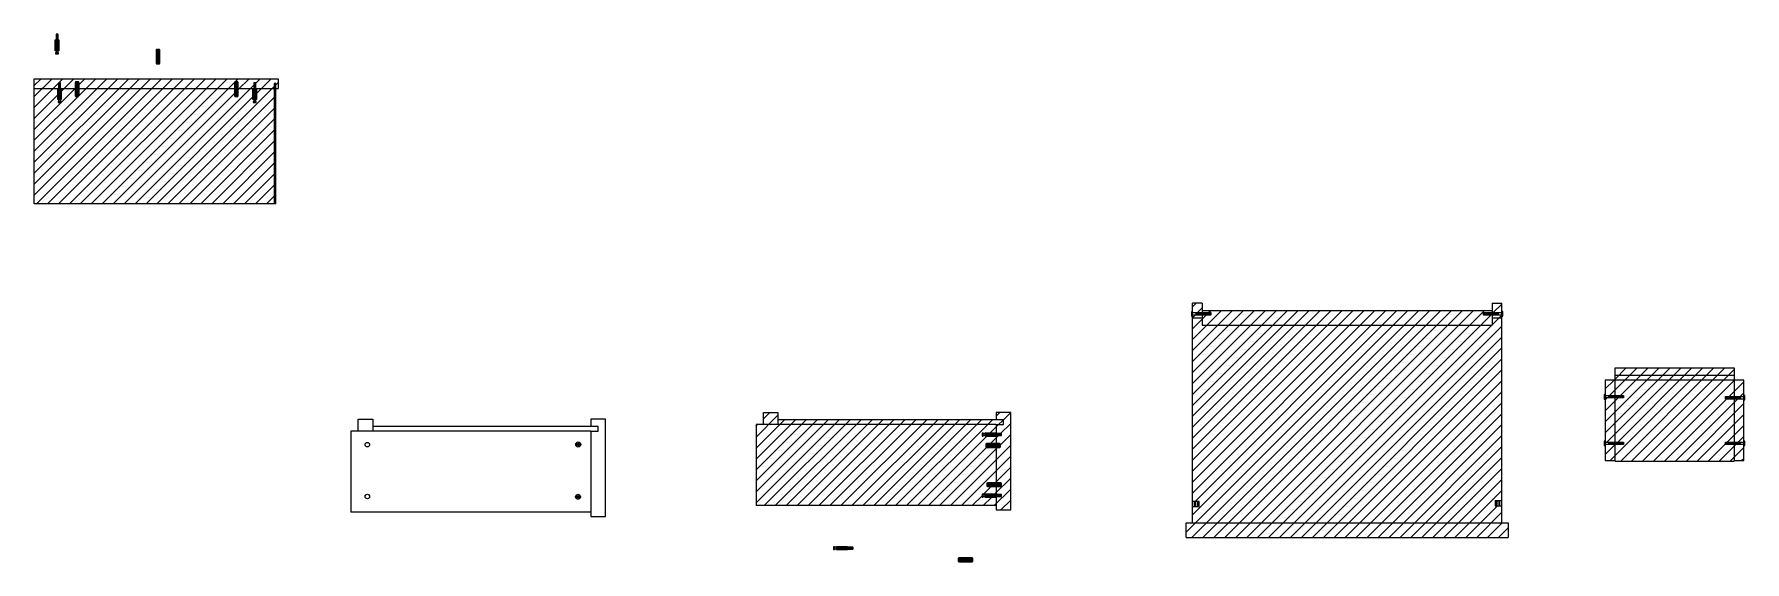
# Model space of a CAD drawing. Header units: millimetres. Extents: x 2212 to 2864, y 644 to 861.
# Drawn here: x 2513.5 to 2864.2, y 671.5 to 779.6 of the extents above; entities that cross this region are included whole.
import ezdxf

# ---------------------------------------------------------------- set-up
doc = ezdxf.new("R2010")
doc.units = ezdxf.units.MM
doc.layers.add('DETTAGLI', color=4, linetype='Continuous')

msp = doc.modelspace()

# ---------------------------------------------------------------- hatches: boundary and pattern name
h = msp.add_hatch()
h.set_pattern_fill('ANSI31', color=256, scale=0.5)
h.paths.add_polyline_path([(2562.73, 768.52), (2559.07, 768.52), (2559.07, 766.27), (2558.92, 766.27), (2558.92, 765.87), (2559.02, 765.87), (2559.02, 765.67), (2558.42, 765.67), (2558.42, 765.87), (2558.52, 765.87), (2558.52, 766.27), (2558.37, 766.27), (2558.37, 768.52), (2555.37, 768.52), (2555.37, 767.03), (2555.36, 767.03), (2555.29, 766.91, -0.250765), (2555.25, 766.89), (2554.7, 766.89, -0.250765), (2554.66, 766.91), (2554.57, 767.04), (2554.57, 768.52), (2522.72, 768.52), (2522.72, 767.03), (2522.71, 767.03), (2522.64, 766.91, -0.250765), (2522.6, 766.89), (2522.05, 766.89, -0.250765), (2522.01, 766.91), (2521.92, 767.04), (2521.92, 768.52), (2519.07, 768.52), (2519.07, 766.27), (2518.92, 766.27), (2518.92, 765.87), (2519.02, 765.87), (2519.02, 765.67), (2518.42, 765.67), (2518.42, 765.87), (2518.52, 765.87), (2518.52, 766.27), (2518.37, 766.27), (2518.37, 768.52), (2513.53, 768.52), (2513.53, 744.89), (2562.73, 744.89)])
h.paths.add_polyline_path([(2554.57, 769.74), (2554.67, 769.89), (2555.27, 769.89), (2555.37, 769.74), (2555.37, 768.52), (2558.53, 768.52), (2558.53, 769.67), (2558.93, 769.67), (2558.93, 768.52), (2562.73, 768.52), (2562.73, 769.52), (2563.03, 769.52), (2563.03, 768.52), (2563.53, 768.52), (2563.53, 770.52), (2513.53, 770.52), (2513.53, 768.52), (2518.53, 768.52), (2518.53, 769.67), (2518.93, 769.67), (2518.93, 768.52), (2521.92, 768.52), (2521.92, 769.74), (2522.02, 769.89), (2522.62, 769.89), (2522.72, 769.74), (2522.72, 768.52), (2554.57, 768.52)])
h = msp.add_hatch()
h.set_pattern_fill('AR-SAND', color=256, scale=0.0082)
h.paths.add_polyline_path([(2563.03, 769.52), (2562.73, 769.52), (2562.73, 744.89), (2563.03, 744.89)])
h = msp.add_hatch()
h.set_pattern_fill('ANSI31', color=256, scale=0.5)
h.set_pattern_definition([(45, (716.4676, -489.037), (-1.122532, 1.122532), [])])
h.paths.add_polyline_path([(2814.38, 721.51), (2812.38, 721.51), (2812.38, 720.01), (2752.98, 720.01), (2752.98, 721.51), (2750.98, 721.51), (2750.98, 683.88), (2752.32, 683.88), (2752.32, 682.85), (2750.98, 682.85), (2750.98, 679.51), (2814.38, 679.51), (2814.38, 683), (2813.04, 683), (2813.04, 684.03), (2814.38, 684.03)])
h.paths.add_polyline_path([(2815.68, 679.51), (2749.68, 679.51), (2749.68, 676.51), (2815.68, 676.51)])
h.paths.add_polyline_path([(2812.38, 722.06), (2810.63, 722.06), (2810.63, 722.58), (2812.38, 722.58), (2812.38, 723.01), (2752.98, 723.01), (2752.98, 722.58), (2754.73, 722.58), (2754.73, 722.06), (2752.98, 722.06), (2752.98, 720.01), (2812.38, 720.01), (2812.38, 721.51)])
h.paths.add_polyline_path([(2752.98, 724.51), (2750.98, 724.51), (2750.98, 722.58), (2751.74, 722.58), (2752.98, 722.58), (2752.98, 723.01)])
h.paths.add_polyline_path([(2752.98, 722.06), (2751.74, 722.06), (2750.98, 722.06), (2750.98, 721.51), (2752.98, 721.51)])
h.paths.add_polyline_path([(2814.38, 724.51), (2812.38, 724.51), (2812.38, 722.58), (2813.62, 722.58), (2814.38, 722.58)])
h.paths.add_polyline_path([(2814.38, 722.06), (2813.62, 722.06), (2812.38, 722.06), (2812.38, 721.51), (2814.38, 721.51)])
h = msp.add_hatch()
h.set_pattern_fill('ANSI31', color=256, scale=0.5)
h.set_pattern_definition([(45, (-47.1698, -29.5213), (-1.122532, 1.122532), [])])
h.paths.add_polyline_path([(2861.99, 704.88), (2860.24, 704.88), (2860.24, 705.4), (2861.99, 705.4), (2861.99, 708.76), (2837.59, 708.76), (2837.59, 705.61), (2839.34, 705.61), (2839.34, 705.09), (2837.59, 705.09), (2837.59, 696.05), (2839.34, 696.05), (2839.34, 695.53), (2837.59, 695.53), (2837.59, 692.15), (2861.99, 692.15), (2861.99, 695.53), (2860.24, 695.53), (2860.24, 696.05), (2861.99, 696.05)])
h.paths.add_polyline_path([(2861.99, 711.26), (2837.59, 711.26), (2837.59, 709.76), (2861.99, 709.76)])
h.paths.add_polyline_path([(2861.99, 709.76), (2837.59, 709.76), (2837.59, 708.76), (2861.99, 708.76)])
h.paths.add_polyline_path([(2837.59, 708.76), (2835.59, 708.76), (2835.59, 705.61), (2836.35, 705.61), (2837.59, 705.61)])
h.paths.add_polyline_path([(2863.99, 708.76), (2861.99, 708.76), (2861.99, 705.4), (2863.23, 705.4), (2863.99, 705.4)])
h.paths.add_polyline_path([(2863.99, 704.88), (2863.23, 704.88), (2861.99, 704.88), (2861.99, 696.05), (2863.23, 696.05), (2863.99, 696.05)])
h.paths.add_polyline_path([(2837.59, 705.09), (2836.35, 705.09), (2835.59, 705.09), (2835.59, 696.05), (2836.35, 696.05), (2837.59, 696.05)])
h.paths.add_polyline_path([(2837.59, 695.53), (2836.35, 695.53), (2835.59, 695.53), (2835.59, 692.25), (2837.59, 692.25)])
h.paths.add_polyline_path([(2863.99, 695.53), (2863.23, 695.53), (2861.99, 695.53), (2861.99, 692.25), (2863.99, 692.25)])
h = msp.add_hatch()
h.set_pattern_fill('ANSI31', color=256, scale=0.5)
h.paths.add_polyline_path([(2710.7, 694.95), (2708.72, 694.95), (2708.72, 694.96), (2708.59, 695.05), (2708.59, 695.65), (2708.73, 695.74), (2708.73, 695.75), (2710.7, 695.75), (2710.7, 697.24), (2708.45, 697.24), (2708.45, 697.39), (2708.05, 697.39), (2708.05, 697.29), (2707.85, 697.29), (2707.85, 697.89), (2708.05, 697.89), (2708.05, 697.79), (2708.45, 697.79), (2708.45, 697.94), (2710.7, 697.94), (2710.7, 699.64), (2661.5, 699.64), (2661.5, 683.03), (2710.7, 683.03), (2710.7, 684.73), (2708.45, 684.73), (2708.45, 684.88), (2708.05, 684.88), (2708.05, 684.78), (2707.85, 684.78), (2707.85, 685.38), (2708.05, 685.38), (2708.05, 685.28), (2708.45, 685.28), (2708.45, 685.43), (2710.7, 685.43), (2710.7, 686.93), (2708.97, 686.93), (2708.97, 686.93), (2708.83, 687.03), (2708.83, 687.63), (2708.97, 687.72), (2708.97, 687.73), (2710.7, 687.73)])
h.paths.add_polyline_path([(2713.7, 702.14), (2710.7, 702.14), (2710.7, 700.64), (2712.2, 700.64), (2712.2, 699.64), (2710.7, 699.64), (2710.7, 697.94), (2710.7, 697.79), (2711.8, 697.79, -0.414214), (2711.85, 697.74), (2711.85, 697.44, -0.414214), (2711.8, 697.39), (2710.7, 697.39), (2710.7, 695.75), (2711.44, 695.75), (2711.59, 695.65), (2711.59, 695.05), (2711.44, 694.95), (2710.7, 694.95), (2710.7, 687.73), (2711.68, 687.73), (2711.83, 687.63), (2711.83, 687.03), (2711.68, 686.93), (2710.7, 686.93), (2710.7, 685.43), (2710.7, 685.28), (2711.8, 685.28, -0.414214), (2711.85, 685.23), (2711.85, 684.93, -0.414214), (2711.8, 684.88), (2710.7, 684.88), (2710.7, 682.14), (2713.7, 682.14)])
h.paths.add_polyline_path([(2712.2, 700.64), (2666, 700.64), (2666, 699.64), (2710.7, 699.64), (2712.2, 699.64)])
h.paths.add_polyline_path([(2666, 702.14), (2663, 702.14), (2663, 699.64), (2666, 699.64), (2666, 700.64)])

# ---------------------------------------------------------------- linework, layer by layer
for p, q in [((2518.01, 779.38), (2518.41, 779.5)), ((2518.01, 779.23), (2518.41, 779.35)), ((2518.01, 779.08), (2518.41, 779.2)), ((2518.01, 778.93), (2518.41, 779.05)), ((2518.01, 778.78), (2518.41, 778.9)), ((2518.01, 778.63), (2518.41, 778.75)), ((2517.9, 776.33), (2517.9, 778.43)), ((2518, 776.23), (2518, 775.83)), ((2518.03, 776.23), (2518.38, 776.23)), ((2518.4, 776.23), (2518.4, 775.83)), ((2518.5, 776.33), (2518.5, 778.43)), ((2538.51, 776.38), (2539.3, 776.38)), ((2538.61, 773.7), (2538.61, 776.36)), ((2538.71, 773.7), (2538.71, 776.36)), ((2538.81, 773.7), (2538.81, 776.36)), ((2538.91, 773.7), (2538.91, 776.36)), ((2539.01, 773.7), (2539.01, 776.36)), ((2539.11, 773.7), (2539.11, 776.36)), ((2539.21, 773.7), (2539.21, 776.36)), ((2539.29, 773.67), (2538.5, 773.67)), ((2513.53, 770.52), (2563.53, 770.52)), ((2513.53, 744.89), (2513.53, 770.52)), ((2513.53, 768.52), (2521.92, 768.52)), ((2518.42, 766.37), (2518.42, 768.47)), ((2518.53, 769.42), (2518.93, 769.55)), ((2518.53, 769.27), (2518.93, 769.4)), ((2518.53, 769.12), (2518.93, 769.25)), ((2518.53, 768.97), (2518.93, 769.1)), ((2518.53, 768.82), (2518.93, 768.95)), ((2518.53, 768.67), (2518.93, 768.8)), ((2519.02, 766.37), (2519.02, 768.47)), ((2521.92, 769.74), (2522.72, 769.74)), ((2522.03, 767.06), (2522.03, 769.72)), ((2522.13, 767.06), (2522.13, 769.72)), ((2522.23, 767.06), (2522.23, 769.72)), ((2522.33, 767.06), (2522.33, 769.72)), ((2522.43, 767.06), (2522.43, 769.72)), ((2522.53, 767.06), (2522.53, 769.72)), ((2522.63, 767.06), (2522.63, 769.72)), ((2522.72, 768.52), (2554.57, 768.52)), ((2554.57, 769.74), (2555.37, 769.74)), ((2554.68, 767.06), (2554.68, 769.72)), ((2554.78, 767.06), (2554.78, 769.72)), ((2554.88, 767.06), (2554.88, 769.72)), ((2554.98, 767.06), (2554.98, 769.72)), ((2555.08, 767.06), (2555.08, 769.72)), ((2555.18, 767.06), (2555.18, 769.72)), ((2555.28, 767.06), (2555.28, 769.72)), ((2555.37, 768.52), (2562.73, 768.52)), ((2558.42, 766.37), (2558.42, 768.47)), ((2558.53, 769.42), (2558.93, 769.55)), ((2558.53, 769.27), (2558.93, 769.4)), ((2558.53, 769.12), (2558.93, 769.25)), ((2558.53, 768.97), (2558.93, 769.1)), ((2558.53, 768.82), (2558.93, 768.95)), ((2558.53, 768.67), (2558.93, 768.8)), ((2559.02, 766.37), (2559.02, 768.47)), ((2563.03, 769.52), (2562.73, 769.52)), ((2562.73, 769.52), (2562.73, 744.89)), ((2563.03, 744.89), (2563.03, 769.52)), ((2563.03, 768.52), (2563.53, 768.52)), ((2518.52, 766.27), (2518.52, 765.87)), ((2518.55, 766.27), (2518.9, 766.27)), ((2518.92, 766.27), (2518.92, 765.87)), ((2522.71, 767.03), (2521.92, 767.03)), ((2555.36, 767.03), (2554.57, 767.03)), ((2558.52, 766.27), (2558.52, 765.87)), ((2558.55, 766.27), (2558.9, 766.27)), ((2558.92, 766.27), (2558.92, 765.87)), ((2563.03, 744.89), (2513.53, 744.89)), ((2750.98, 722.58), (2750.98, 724.51)), ((2751.85, 722.58), (2751.9, 722.06)), ((2752.05, 722.58), (2752.1, 722.06)), ((2752.25, 722.58), (2752.3, 722.06)), ((2752.45, 722.58), (2752.5, 722.06)), ((2752.65, 722.58), (2752.7, 722.06)), ((2752.85, 722.58), (2752.9, 722.06)), ((2752.98, 724.51), (2752.98, 722.58)), ((2752.98, 723.01), (2812.38, 723.01)), ((2753.05, 722.58), (2753.1, 722.06)), ((2753.25, 722.58), (2753.3, 722.06)), ((2753.45, 722.58), (2753.5, 722.06)), ((2753.65, 722.58), (2753.7, 722.06)), ((2753.85, 722.58), (2753.9, 722.06)), ((2754.05, 722.58), (2754.1, 722.06)), ((2754.25, 722.58), (2754.3, 722.06)), ((2754.45, 722.58), (2754.5, 722.06)), ((2754.65, 722.58), (2754.7, 722.06)), ((2810.71, 722.06), (2810.66, 722.58)), ((2810.91, 722.06), (2810.86, 722.58)), ((2811.11, 722.06), (2811.06, 722.58)), ((2811.31, 722.06), (2811.26, 722.58)), ((2811.51, 722.06), (2811.46, 722.58)), ((2811.71, 722.06), (2811.66, 722.58)), ((2811.91, 722.06), (2811.86, 722.58)), ((2812.11, 722.06), (2812.06, 722.58)), ((2812.31, 722.06), (2812.26, 722.58)), ((2812.38, 724.51), (2814.38, 724.51)), ((2812.38, 724.51), (2812.38, 722.58)), ((2812.51, 722.06), (2812.46, 722.58)), ((2812.71, 722.06), (2812.66, 722.58)), ((2812.91, 722.06), (2812.86, 722.58)), ((2813.11, 722.06), (2813.06, 722.58)), ((2813.31, 722.06), (2813.26, 722.58)), ((2813.51, 722.06), (2813.46, 722.58)), ((2814.38, 679.51), (2814.38, 724.51)), ((2750.98, 679.51), (2750.98, 722.06)), ((2750.98, 721.51), (2752.98, 721.51)), ((2752.98, 722.06), (2752.98, 720.01)), ((2752.98, 720.01), (2812.38, 720.01)), ((2812.38, 722.06), (2812.38, 720.01)), ((2812.38, 721.51), (2814.38, 721.51)), ((2837.59, 708.76), (2835.59, 708.76)), ((2835.59, 708.76), (2835.59, 692.25)), ((2837.59, 711.26), (2861.99, 711.26)), ((2837.59, 705.61), (2837.59, 711.26)), ((2837.59, 709.76), (2861.99, 709.76)), ((2861.99, 708.76), (2837.59, 708.76)), ((2861.99, 711.26), (2861.99, 705.4)), ((2861.99, 709.76), (2861.99, 708.76)), ((2863.99, 708.76), (2861.99, 708.76)), ((2863.99, 692.25), (2863.99, 708.76)), ((2836.45, 705.61), (2836.51, 705.09)), ((2836.65, 705.61), (2836.71, 705.09)), ((2836.85, 705.61), (2836.91, 705.09)), ((2837.05, 705.61), (2837.11, 705.09)), ((2837.25, 705.61), (2837.31, 705.09)), ((2837.45, 705.61), (2837.51, 705.09)), ((2837.59, 696.05), (2837.59, 705.09)), ((2837.65, 705.61), (2837.71, 705.09)), ((2837.85, 705.61), (2837.91, 705.09)), ((2838.05, 705.61), (2838.11, 705.09)), ((2838.25, 705.61), (2838.31, 705.09)), ((2838.45, 705.61), (2838.51, 705.09)), ((2838.65, 705.61), (2838.71, 705.09)), ((2838.85, 705.61), (2838.91, 705.09)), ((2839.05, 705.61), (2839.11, 705.09)), ((2839.25, 705.61), (2839.31, 705.09)), ((2860.32, 704.88), (2860.26, 705.4)), ((2860.52, 704.88), (2860.46, 705.4)), ((2860.72, 704.88), (2860.66, 705.4)), ((2860.92, 704.88), (2860.86, 705.4)), ((2861.12, 704.88), (2861.06, 705.4)), ((2861.32, 704.88), (2861.26, 705.4)), ((2861.52, 704.88), (2861.46, 705.4)), ((2861.72, 704.88), (2861.66, 705.4)), ((2861.92, 704.88), (2861.86, 705.4)), ((2861.99, 704.88), (2861.99, 696.05)), ((2862.12, 704.88), (2862.06, 705.4)), ((2862.32, 704.88), (2862.26, 705.4)), ((2862.52, 704.88), (2862.46, 705.4)), ((2862.72, 704.88), (2862.66, 705.4)), ((2862.92, 704.88), (2862.86, 705.4)), ((2863.12, 704.88), (2863.06, 705.4)), ((2663, 699.64), (2663, 702.14)), ((2663, 702.14), (2666, 702.14)), ((2666, 702.14), (2666, 699.64)), ((2713.7, 702.14), (2710.7, 702.14)), ((2710.7, 702.14), (2710.7, 700.64)), ((2713.7, 682.14), (2713.7, 702.14)), ((2627.62, 698.28), (2578.42, 698.28)), ((2578.42, 698.28), (2578.42, 681.67)), ((2579.92, 698.28), (2579.92, 700.78)), ((2579.92, 700.78), (2582.92, 700.78)), ((2582.92, 700.78), (2582.92, 698.28)), ((2629.12, 699.28), (2582.92, 699.28)), ((2630.62, 700.78), (2627.62, 700.78)), ((2627.62, 700.78), (2627.62, 699.28)), ((2627.62, 698.28), (2629.12, 698.28)), ((2627.62, 698.28), (2627.62, 680.78)), ((2629.12, 698.28), (2629.12, 699.28)), ((2630.62, 680.78), (2630.62, 700.78)), ((2710.7, 699.64), (2661.5, 699.64)), ((2661.5, 699.64), (2661.5, 683.03)), ((2712.2, 700.64), (2666, 700.64)), ((2708.55, 697.89), (2710.65, 697.89)), ((2710.7, 699.64), (2712.2, 699.64)), ((2710.7, 699.64), (2710.7, 695.75)), ((2712.2, 699.64), (2712.2, 700.64)), ((2624.75, 695.61), (2624.67, 695.56)), ((2624.67, 695.56), (2624.75, 695.51)), ((2624.75, 695.61), (2624.75, 695.51)), ((2625.35, 695.61), (2624.75, 695.61)), ((2624.75, 695.51), (2625.35, 695.51)), ((2625.1, 695.86), (2625, 695.86)), ((2625, 695.86), (2625, 695.26)), ((2625, 695.26), (2625.1, 695.26)), ((2625.1, 695.26), (2625.1, 695.86)), ((2625.35, 695.51), (2625.35, 695.61)), ((2708.45, 697.79), (2708.05, 697.79)), ((2708.45, 697.39), (2708.05, 697.39)), ((2708.45, 697.77), (2708.45, 697.42)), ((2708.55, 697.29), (2710.65, 697.29)), ((2708.72, 694.96), (2708.73, 695.75)), ((2708.75, 695.64), (2711.41, 695.64)), ((2708.75, 695.54), (2711.41, 695.54)), ((2708.75, 695.44), (2711.41, 695.44)), ((2708.75, 695.34), (2711.41, 695.34)), ((2708.75, 695.24), (2711.41, 695.24)), ((2708.75, 695.14), (2711.41, 695.14)), ((2708.75, 695.04), (2711.41, 695.04)), ((2710.7, 694.95), (2710.7, 687.73)), ((2710.85, 697.79), (2710.97, 697.39)), ((2711, 697.79), (2711.12, 697.39)), ((2711.15, 697.79), (2711.27, 697.39)), ((2711.3, 697.79), (2711.42, 697.39)), ((2711.44, 695.74), (2711.44, 694.95)), ((2711.45, 697.79), (2711.57, 697.39)), ((2711.6, 697.79), (2711.72, 697.39)), ((2836.45, 696.05), (2836.51, 695.53)), ((2836.65, 696.05), (2836.71, 695.53)), ((2836.85, 696.05), (2836.91, 695.53)), ((2837.05, 696.05), (2837.11, 695.53)), ((2837.25, 696.05), (2837.31, 695.53)), ((2837.45, 696.05), (2837.51, 695.53)), ((2837.59, 692.15), (2837.59, 695.53)), ((2837.65, 696.05), (2837.71, 695.53)), ((2837.85, 696.05), (2837.91, 695.53)), ((2838.05, 696.05), (2838.11, 695.53)), ((2838.25, 696.05), (2838.31, 695.53)), ((2838.45, 696.05), (2838.51, 695.53)), ((2838.65, 696.05), (2838.71, 695.53)), ((2838.85, 696.05), (2838.91, 695.53)), ((2839.05, 696.05), (2839.11, 695.53)), ((2839.25, 696.05), (2839.31, 695.53)), ((2860.32, 695.53), (2860.26, 696.05)), ((2860.52, 695.53), (2860.46, 696.05)), ((2860.72, 695.53), (2860.66, 696.05)), ((2860.92, 695.53), (2860.86, 696.05)), ((2861.12, 695.53), (2861.06, 696.05)), ((2861.32, 695.53), (2861.26, 696.05)), ((2861.52, 695.53), (2861.46, 696.05)), ((2861.72, 695.53), (2861.66, 696.05)), ((2861.92, 695.53), (2861.86, 696.05)), ((2861.99, 695.53), (2861.99, 692.15)), ((2862.12, 695.53), (2862.06, 696.05)), ((2862.32, 695.53), (2862.26, 696.05)), ((2862.52, 695.53), (2862.46, 696.05)), ((2862.72, 695.53), (2862.66, 696.05)), ((2862.92, 695.53), (2862.86, 696.05)), ((2863.12, 695.53), (2863.06, 696.05)), ((2835.59, 692.25), (2837.59, 692.25)), ((2837.59, 692.15), (2861.99, 692.15)), ((2861.99, 692.25), (2863.99, 692.25)), ((2708.97, 686.93), (2708.97, 687.73)), ((2709, 687.62), (2711.66, 687.62)), ((2709, 687.52), (2711.66, 687.52)), ((2709, 687.42), (2711.66, 687.42)), ((2709, 687.32), (2711.66, 687.32)), ((2711.68, 687.72), (2711.68, 686.93)), ((2624.7, 684.89), (2624.62, 684.84)), ((2624.62, 684.84), (2624.7, 684.79)), ((2624.7, 684.89), (2624.7, 684.79)), ((2625.3, 684.89), (2624.7, 684.89)), ((2624.7, 684.79), (2625.3, 684.79)), ((2625.05, 685.14), (2624.95, 685.14)), ((2624.95, 685.14), (2624.95, 684.54)), ((2624.95, 684.54), (2625.05, 684.54)), ((2625.05, 684.54), (2625.05, 685.14)), ((2625.3, 684.79), (2625.3, 684.89)), ((2708.45, 685.28), (2708.05, 685.28)), ((2708.45, 684.88), (2708.05, 684.88)), ((2708.45, 685.26), (2708.45, 684.91)), ((2708.55, 685.38), (2710.65, 685.38)), ((2708.55, 684.78), (2710.65, 684.78)), ((2709, 687.22), (2711.66, 687.22)), ((2709, 687.12), (2711.66, 687.12)), ((2709, 687.02), (2711.66, 687.02)), ((2710.7, 686.93), (2710.7, 682.14)), ((2710.85, 685.28), (2710.97, 684.88)), ((2711, 685.28), (2711.12, 684.88)), ((2711.15, 685.28), (2711.27, 684.88)), ((2711.3, 685.28), (2711.42, 684.88)), ((2711.45, 685.28), (2711.57, 684.88)), ((2711.6, 685.28), (2711.72, 684.88)), ((2751.93, 683.88), (2751.93, 682.85)), ((2752.21, 682.85), (2752.21, 683.88)), ((2813.15, 684.03), (2813.15, 683)), ((2813.43, 683), (2813.43, 684.03)), ((2627.62, 681.67), (2578.42, 681.67)), ((2627.62, 680.78), (2630.62, 680.78)), ((2710.7, 683.03), (2661.5, 683.03)), ((2710.7, 682.14), (2713.7, 682.14)), ((2749.68, 676.51), (2749.68, 679.51)), ((2749.68, 679.51), (2815.68, 679.51)), ((2815.68, 679.51), (2815.68, 676.51)), ((2677.98, 674.51), (2677.58, 674.51)), ((2677.98, 674.11), (2677.58, 674.11)), ((2677.98, 674.49), (2677.98, 674.14)), ((2678.08, 674.61), (2680.18, 674.61)), ((2678.08, 674.01), (2680.18, 674.01)), ((2680.38, 674.5), (2680.51, 674.1)), ((2680.53, 674.5), (2680.66, 674.1)), ((2680.68, 674.5), (2680.81, 674.1)), ((2680.83, 674.5), (2680.96, 674.1)), ((2680.98, 674.5), (2681.11, 674.1)), ((2681.13, 674.5), (2681.26, 674.1)), ((2749.68, 676.51), (2815.68, 676.51)), ((2703.09, 671.54), (2703.09, 672.33)), ((2703.12, 672.22), (2705.78, 672.22)), ((2703.12, 672.12), (2705.78, 672.12)), ((2703.12, 672.02), (2705.78, 672.02)), ((2703.12, 671.92), (2705.78, 671.92)), ((2703.12, 671.82), (2705.78, 671.82)), ((2703.12, 671.72), (2705.78, 671.72)), ((2703.12, 671.62), (2705.78, 671.62)), ((2705.8, 672.32), (2705.8, 671.53))]:
    msp.add_line(p, q)
for points in [[(2517.85, 776.23), (2517.85, 778.48), (2518.55, 778.48), (2518.55, 776.23)], [(2518.5, 775.63), (2518.5, 775.83), (2517.9, 775.83), (2517.9, 775.63)], [(2519.02, 765.67), (2519.02, 765.87), (2518.42, 765.87), (2518.42, 765.67)], [(2559.02, 765.67), (2559.02, 765.87), (2558.42, 765.87), (2558.42, 765.67)], [(2750.98, 722.58), (2751.74, 722.58), (2751.74, 722.06), (2750.98, 722.06)], [(2751.74, 722.58), (2754.73, 722.58), (2754.73, 722.06), (2751.74, 722.06)], [(2813.62, 722.06), (2810.63, 722.06), (2810.63, 722.58), (2813.62, 722.58)], [(2836.35, 705.61), (2839.34, 705.61), (2839.34, 705.09), (2836.35, 705.09)], [(2863.23, 704.88), (2860.24, 704.88), (2860.24, 705.4), (2863.23, 705.4)], [(2707.85, 697.29), (2708.05, 697.29), (2708.05, 697.89), (2707.85, 697.89)], [(2836.35, 696.05), (2839.34, 696.05), (2839.34, 695.53), (2836.35, 695.53)], [(2863.23, 695.53), (2860.24, 695.53), (2860.24, 696.05), (2863.23, 696.05)], [(2707.85, 684.78), (2708.05, 684.78), (2708.05, 685.38), (2707.85, 685.38)], [(2750.98, 682.85), (2752.32, 682.85), (2752.32, 683.88), (2750.98, 683.88)], [(2814.38, 684.03), (2813.04, 684.03), (2813.04, 683), (2814.38, 683)], [(2677.38, 674.01), (2677.58, 674.01), (2677.58, 674.61), (2677.38, 674.61)], [(2677.98, 674.66), (2680.23, 674.66), (2680.23, 673.96), (2677.98, 673.96)]]:
    msp.add_lwpolyline(points, close=True)
for points in [[(2518.41, 778.48), (2518.41, 779.58, 0.414214), (2518.36, 779.63), (2518.06, 779.63, 0.414214), (2518.01, 779.58), (2518.01, 778.48), (2518.41, 778.6)], [(2518.93, 768.52), (2518.93, 769.62, 0.414214), (2518.88, 769.67), (2518.58, 769.67, 0.414214), (2518.53, 769.62), (2518.53, 768.52), (2518.93, 768.65)], [(2558.93, 768.52), (2558.93, 769.62, 0.414214), (2558.88, 769.67), (2558.58, 769.67, 0.414214), (2558.53, 769.62), (2558.53, 768.52), (2558.93, 768.65)], [(2710.7, 697.39), (2711.8, 697.39, 0.414214), (2711.85, 697.44), (2711.85, 697.74, 0.414214), (2711.8, 697.79), (2710.7, 697.79), (2710.82, 697.39)], [(2710.7, 684.88), (2711.8, 684.88, 0.414214), (2711.85, 684.93), (2711.85, 685.23, 0.414214), (2711.8, 685.28), (2710.7, 685.28), (2710.82, 684.88)], [(2680.23, 674.1), (2681.33, 674.1, 0.414214), (2681.38, 674.15), (2681.38, 674.45, 0.414214), (2681.33, 674.5), (2680.23, 674.5), (2680.36, 674.1)]]:
    msp.add_lwpolyline(points, format="xyb")
for points in [[(2517.85, 776.33), (2518.15, 776.33), (2518.15, 778.43), (2517.85, 778.43)], [(2518.55, 776.33), (2518.25, 776.33), (2518.25, 778.43), (2518.55, 778.43)], [(2519.07, 768.52), (2519.07, 766.27), (2518.37, 766.27), (2518.37, 768.52)], [(2518.37, 766.37), (2518.67, 766.37), (2518.67, 768.47), (2518.37, 768.47)], [(2519.07, 766.37), (2518.77, 766.37), (2518.77, 768.47), (2519.07, 768.47)], [(2559.07, 768.52), (2559.07, 766.27), (2558.37, 766.27), (2558.37, 768.52)], [(2558.37, 766.37), (2558.67, 766.37), (2558.67, 768.47), (2558.37, 768.47)], [(2559.07, 766.37), (2558.77, 766.37), (2558.77, 768.47), (2559.07, 768.47)], [(2750.98, 722.77), (2750.78, 722.77), (2750.78, 721.84), (2750.98, 721.84)], [(2752.98, 724.51), (2750.98, 724.51)], [(2750.98, 722.06), (2750.98, 722.58)], [(2814.38, 722.06), (2813.62, 722.06), (2813.62, 722.58), (2814.38, 722.58)], [(2814.38, 721.87), (2814.58, 721.87), (2814.58, 722.79), (2814.38, 722.79)], [(2814.38, 722.58), (2814.38, 722.06)], [(2835.59, 705.8), (2835.39, 705.8), (2835.39, 704.88), (2835.59, 704.88)], [(2835.59, 705.61), (2836.35, 705.61), (2836.35, 705.09), (2835.59, 705.09)], [(2863.99, 704.88), (2863.23, 704.88), (2863.23, 705.4), (2863.99, 705.4)], [(2863.99, 704.69), (2864.19, 704.69), (2864.19, 705.61), (2863.99, 705.61)], [(2710.7, 697.24), (2708.45, 697.24), (2708.45, 697.94), (2710.7, 697.94)], [(2708.55, 697.94), (2708.55, 697.64), (2710.65, 697.64), (2710.65, 697.94)], [(2708.55, 697.24), (2708.55, 697.54), (2710.65, 697.54), (2710.65, 697.24)], [(2835.59, 696.24), (2835.39, 696.24), (2835.39, 695.32), (2835.59, 695.32)], [(2835.59, 696.05), (2836.35, 696.05), (2836.35, 695.53), (2835.59, 695.53)], [(2863.99, 695.53), (2863.23, 695.53), (2863.23, 696.05), (2863.99, 696.05)], [(2863.99, 695.34), (2864.19, 695.34), (2864.19, 696.26), (2863.99, 696.26)], [(2710.7, 684.73), (2708.45, 684.73), (2708.45, 685.43), (2710.7, 685.43)], [(2708.55, 685.43), (2708.55, 685.13), (2710.65, 685.13), (2710.65, 685.43)], [(2708.55, 684.73), (2708.55, 685.03), (2710.65, 685.03), (2710.65, 684.73)], [(2678.08, 674.66), (2678.08, 674.36), (2680.18, 674.36), (2680.18, 674.66)], [(2678.08, 673.96), (2678.08, 674.26), (2680.18, 674.26), (2680.18, 673.96)]]:
    msp.add_lwpolyline(points)
for points in [[(2539.29, 776.4), (2539.22, 776.51, 0.250765), (2539.18, 776.53), (2538.63, 776.53, 0.250765), (2538.59, 776.51), (2538.51, 776.4, 0.148069), (2538.5, 776.37), (2538.5, 773.7, 0.148069), (2538.51, 773.67), (2538.59, 773.56, 0.250765), (2538.63, 773.53), (2539.18, 773.53, 0.250765), (2539.22, 773.56), (2539.29, 773.67, 0.148069), (2539.3, 773.7), (2539.3, 776.37, 0.148069)], [(2522.71, 769.75), (2522.64, 769.87, 0.250765), (2522.6, 769.89), (2522.05, 769.89, 0.250765), (2522.01, 769.87), (2521.93, 769.75, 0.148069), (2521.92, 769.73), (2521.92, 767.06, 0.148069), (2521.93, 767.03), (2522.01, 766.91, 0.250765), (2522.05, 766.89), (2522.6, 766.89, 0.250765), (2522.64, 766.91), (2522.71, 767.03, 0.148069), (2522.72, 767.06), (2522.72, 769.73, 0.148069)], [(2555.36, 769.75), (2555.29, 769.87, 0.250765), (2555.25, 769.89), (2554.7, 769.89, 0.250765), (2554.66, 769.87), (2554.58, 769.75, 0.148069), (2554.57, 769.73), (2554.57, 767.06, 0.148069), (2554.58, 767.03), (2554.66, 766.91, 0.250765), (2554.7, 766.89), (2555.25, 766.89, 0.250765), (2555.29, 766.91), (2555.36, 767.03, 0.148069), (2555.37, 767.06), (2555.37, 769.73, 0.148069)], [(2711.45, 694.96), (2711.57, 695.03, 0.250765), (2711.59, 695.07), (2711.59, 695.62, 0.250765), (2711.57, 695.66), (2711.45, 695.74, 0.148069), (2711.42, 695.75), (2708.75, 695.75, 0.148069), (2708.72, 695.74), (2708.61, 695.66, 0.250765), (2708.59, 695.62), (2708.59, 695.07, 0.250765), (2708.61, 695.03), (2708.72, 694.96, 0.148069), (2708.75, 694.95), (2711.42, 694.95, 0.148069)], [(2711.7, 686.93), (2711.81, 687.01, 0.250765), (2711.83, 687.05), (2711.83, 687.6, 0.250765), (2711.81, 687.64), (2711.7, 687.72, 0.148069), (2711.67, 687.73), (2709, 687.73, 0.148069), (2708.97, 687.72), (2708.85, 687.64, 0.250765), (2708.83, 687.6), (2708.83, 687.05, 0.250765), (2708.85, 687.01), (2708.97, 686.93, 0.148069), (2709, 686.93), (2711.67, 686.93, 0.148069)], [(2813.99, 683.81, 0.414214), (2813.92, 683.88), (2813.85, 683.88, 0.414214), (2813.78, 683.81), (2813.78, 683.21, 0.414214), (2813.85, 683.14), (2813.92, 683.14, 0.414214), (2813.99, 683.21)], [(2751.37, 683.07, 0.414214), (2751.44, 683), (2751.51, 683, 0.414214), (2751.58, 683.07), (2751.58, 683.67, 0.414214), (2751.51, 683.73), (2751.44, 683.73, 0.414214), (2751.37, 683.67)], [(2705.81, 671.54), (2705.93, 671.61, 0.250765), (2705.95, 671.65), (2705.95, 672.2, 0.250765), (2705.93, 672.24), (2705.81, 672.32, 0.148069), (2705.78, 672.33), (2703.12, 672.33, 0.148069), (2703.09, 672.32), (2702.97, 672.24, 0.250765), (2702.95, 672.2), (2702.95, 671.65, 0.250765), (2702.97, 671.61), (2703.09, 671.54, 0.148069), (2703.12, 671.53), (2705.78, 671.53, 0.148069)]]:
    msp.add_lwpolyline(points, format="xyb", close=True)
for centre, radius in [((2581.83, 695.51), 0.461), ((2625.05, 695.56), 0.515), ((2581.83, 684.89), 0.461), ((2625, 684.84), 0.515)]:
    msp.add_circle(centre, radius)
at = {"layer": 'DETTAGLI'}
msp.add_line((2563.53, 770.52), (2563.53, 768.52), dxfattribs=at)

doc.saveas('drawing.dxf')
